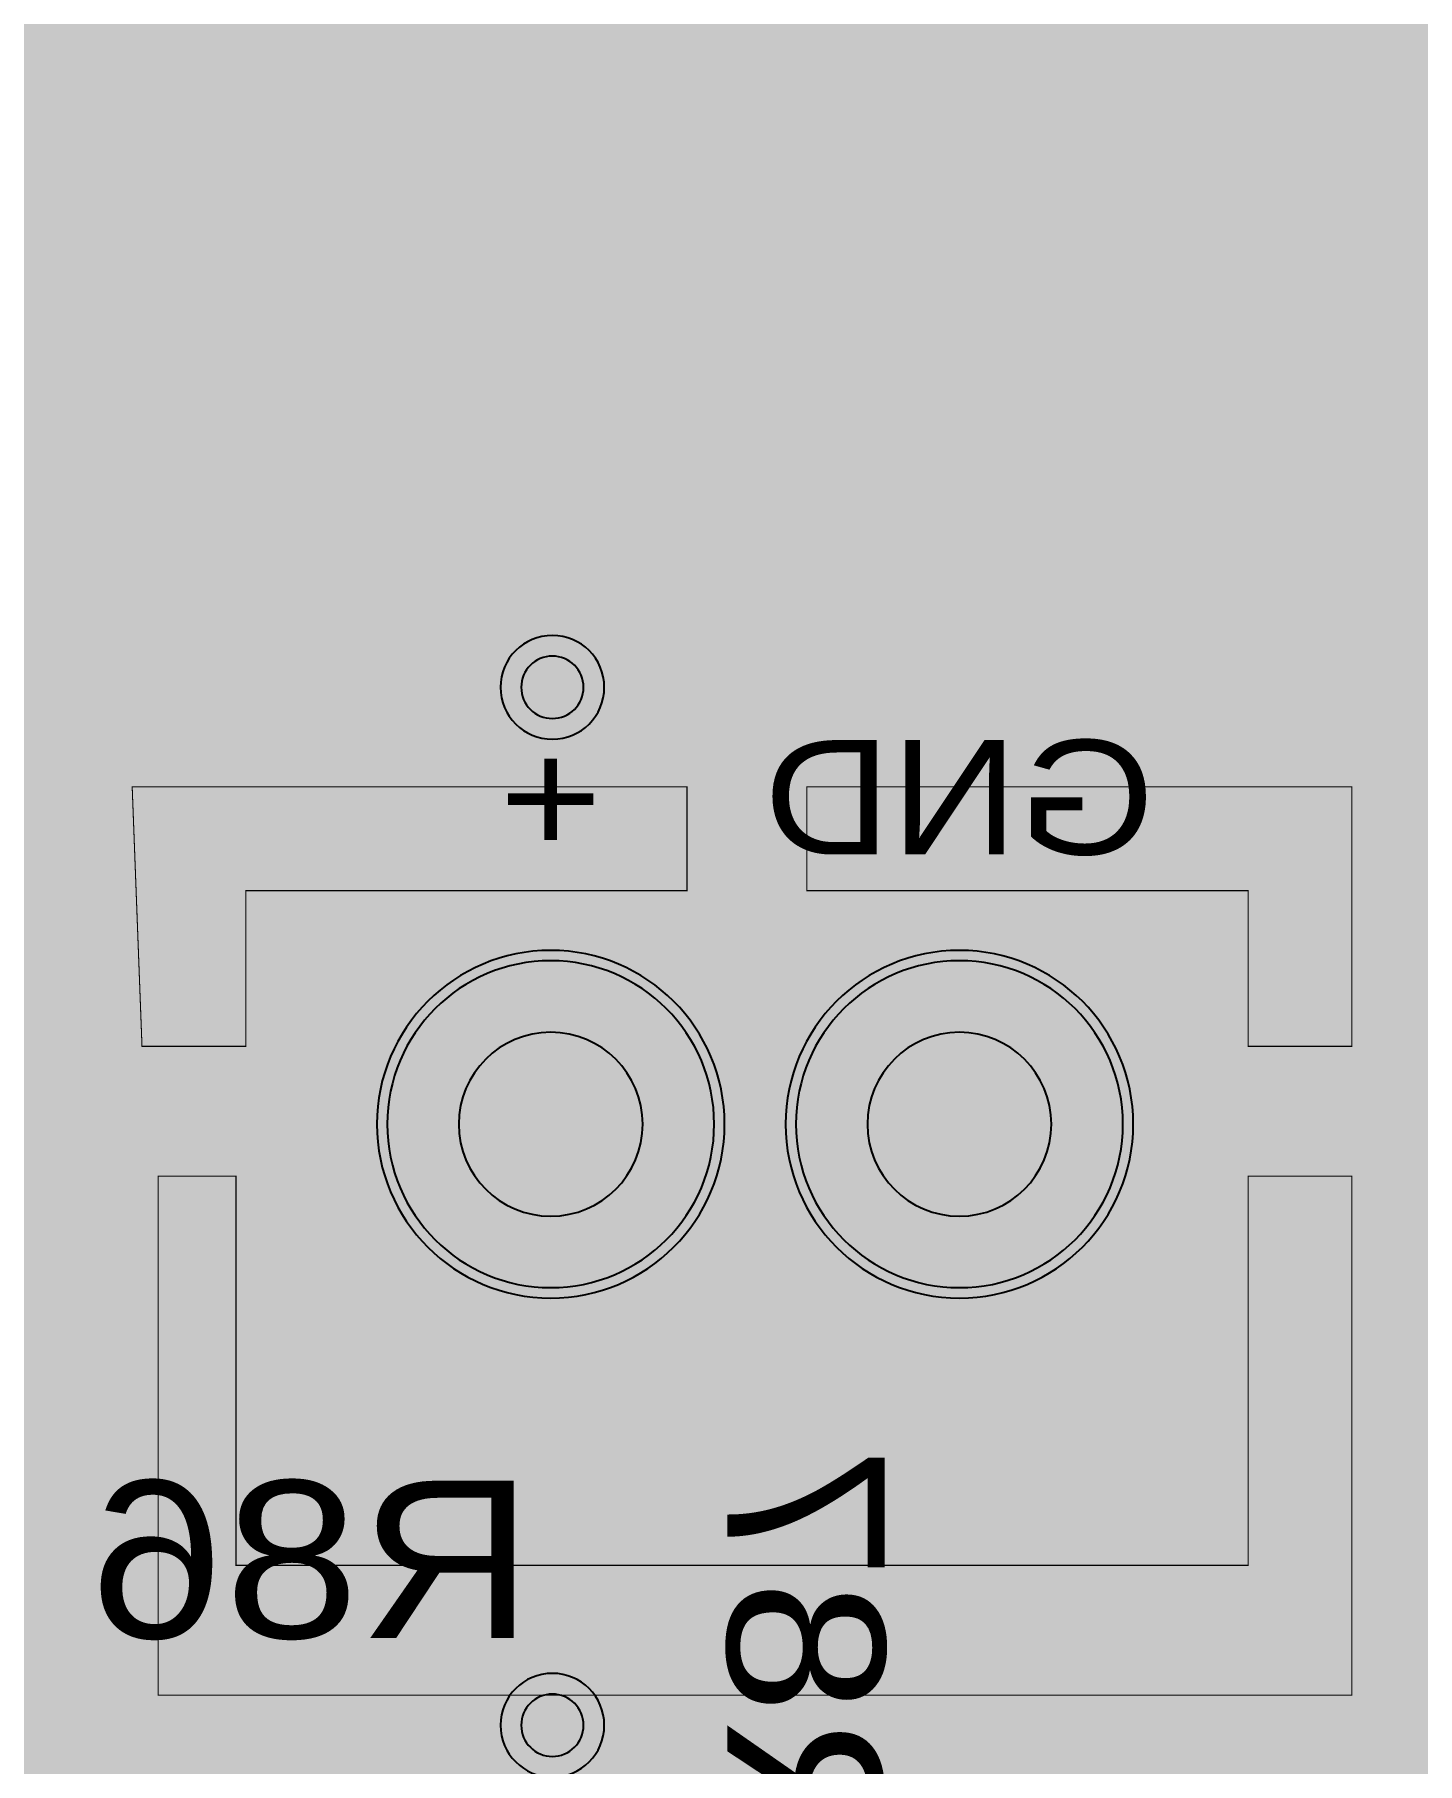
# Model space of a CAD drawing. Header units: millimetres. Extents: x -61 to 56, y -72 to 70.
# Drawn here: x -26.78 to -20.01, y 13.87 to 22.33 of the extents above; entities that cross this region are included whole.
import ezdxf
from ezdxf.enums import TextEntityAlignment as Align

# ---------------------------------------------------------------- set-up
doc = ezdxf.new("R2010")
doc.units = ezdxf.units.MM
doc.header["$MEASUREMENT"] = 0
for name, color, linetype, true_color in [('02GND', 7, 'Continuous', 0x999966), ('03POWER', 7, 'Continuous', 0x008000), ('Bottom-Layer', 7, 'Continuous', 0x0000ff), ('Bottom-Paste-Mask-Layer', 7, 'Continuous', 0x800000), ('Bottom-Silkscreen-Layer', 7, 'Continuous', 0x66cc33), ('Bottom-Solder-Mask-Layer', 7, 'Continuous', 0xaa00ff), ('Document-Layer', 7, 'Continuous', 0xffffff), ('Hole-Layer', 7, 'Continuous', 0x222222), ('Multi-Layer', 7, 'Continuous', 0xc0c0c0), ('Top-Layer', 7, 'Continuous', 0xff0000), ('Top-Paste-Mask-Layer', 7, 'Continuous', 0x808080), ('Top-Silkscreen-Layer', 7, 'Continuous', 0xffcc00), ('Top-Solder-Mask-Layer', 7, 'Continuous', 0x800080)]:
    doc.layers.add(name, color=color, linetype=linetype, true_color=true_color)
doc.styles.get("Standard").update_dxf_attribs({"font": 'arial.ttf'})

msp = doc.modelspace()

# ---------------------------------------------------------------- hatches: boundary and pattern name
at = {"layer": '02GND'}
for points in [[(-49.642, 52.1533), (49.642, 52.1533), (49.642, -62.142), (-49.642, -62.142)], [(-25.4082, 17), (-25.32, 16.5568), (-25.069, 16.1811), (-24.6932, 15.9301), (-24.25, 15.8419), (-23.8068, 15.9301), (-23.4311, 16.1811), (-23.1801, 16.5568), (-23.0919, 17), (-23.1801, 17.4432), (-23.4311, 17.819), (-23.8068, 18.07), (-24.25, 18.1582), (-24.6932, 18.07), (-25.069, 17.819), (-25.32, 17.4432)]]:
    msp.add_hatch(color=256, dxfattribs=at).paths.add_polyline_path(points)
at = {"layer": '03POWER'}
for points in [[(48.499, -56.0416), (48.5811, -56.3479), (48.8055, -56.572), (49.112, -56.6537), (49.4182, -56.5711), (49.642, -56.3464), (49.642, -62.142), (44.1922, -62.142), (44.3927, -61.9566), (44.4927, -61.7025), (44.4722, -61.4302), (45.1891, -61.7036), (45.9498, -61.8043), (46.7131, -61.7268), (47.438, -61.4754), (48.0854, -61.0636), (48.6204, -60.5136), (49.0141, -59.855), (49.2453, -59.1234), (49.3016, -58.3582), (49.1799, -57.6006), (48.8867, -56.8916), (48.438, -56.2692), (47.8578, -55.7672), (47.1774, -55.4124), (46.4336, -55.2241), (45.6664, -55.2125), (44.9172, -55.378), (44.2264, -55.7119), (43.6312, -56.1961), (43.1637, -56.8045), (42.8491, -57.5043), (42.7044, -58.2579), (42.7374, -59.0244), (42.9463, -59.7627), (43.3198, -60.433), (43.8378, -60.999), (-43.3618, -60.999), (-43.6207, -61.0564), (-43.831, -61.218), (-43.9533, -61.4534), (-43.9644, -61.7184), (-43.8625, -61.9632), (-43.6666, -62.142), (-49.642, -62.142), (-49.642, -56.5819), (-49.4335, -56.7975), (-49.1476, -56.8882), (-48.8529, -56.8322), (-49.1622, -57.5412), (-49.2982, -58.3027), (-49.2534, -59.075), (-49.0303, -59.8157), (-48.6412, -60.4842), (-48.1072, -61.0439), (-47.4578, -61.4642), (-46.7284, -61.722), (-45.9591, -61.8032), (-45.1921, -61.7032), (-44.4692, -61.4277), (-43.8302, -60.9917), (-43.3101, -60.4191), (-42.9374, -59.7413), (-42.7325, -58.9953), (-42.7065, -58.2222), (-42.8611, -57.4642), (-43.1876, -56.763), (-43.6682, -56.1568), (-44.2766, -55.679), (-44.9793, -55.3557), (-45.738, -55.2047), (-46.511, -55.2341), (-47.256, -55.4425), (-47.9321, -55.8184), (-48.5023, -56.3411), (-48.4998, -56.3091), (-48.499, -56.2771), (-48.499, 51.315), (-19.4026, 51.315), (-19.6295, 51.1437), (-19.7546, 50.8885), (-19.7509, 50.6043), (-19.6192, 50.3524), (-19.388, 50.1871), (-19.6578, 49.9772), (-19.7729, 49.6553), (-19.6975, 49.3219), (-19.4552, 49.0809), (-19.6839, 48.8583), (-19.7695, 48.5508), (-19.6886, 48.242), (-19.4633, 48.0159), (-19.1548, 47.934), (-18.847, 48.0185), (-18.6236, 48.2465), (-18.5453, 48.5559), (-18.6335, 48.8627), (-18.8641, 49.0834), (-18.625, 49.3243), (-18.5509, 49.6555), (-18.6646, 49.9752), (-18.9312, 50.1853), (-18.6981, 50.3494), (-18.5646, 50.6015), (-18.5597, 50.8866), (-18.6846, 51.143), (-18.9121, 51.315), (48.4255, 51.315), (48.499, 51.2415)], [(-24.854, 19.1382), (-24.772, 18.8321), (-24.548, 18.608), (-24.2419, 18.526), (-23.9358, 18.608), (-23.7118, 18.8321), (-23.6298, 19.1382), (-23.7118, 19.4442), (-23.9358, 19.6683), (-24.2419, 19.7503), (-24.548, 19.6683), (-24.772, 19.4442)], [(-25.4082, 17), (-25.3284, 16.5777), (-25.1002, 16.2135), (-24.7548, 15.9577), (-24.34, 15.8454), (-23.9127, 15.8921), (-23.5319, 16.0914), (-23.25, 16.4158), (-22.9682, 16.0914), (-22.5874, 15.8921), (-22.1601, 15.8454), (-21.7453, 15.9577), (-21.3999, 16.2135), (-21.1717, 16.5777), (-21.0919, 17), (-21.1717, 17.4224), (-21.3999, 17.7865), (-21.7453, 18.0424), (-22.1601, 18.1547), (-22.5874, 18.108), (-22.9682, 17.9087), (-23.25, 17.5842), (-23.5319, 17.9087), (-23.9127, 18.108), (-24.34, 18.1547), (-24.7548, 18.0424), (-25.1002, 17.7865), (-25.3284, 17.4224)], [(-24.854, 14.0582), (-24.772, 13.7521), (-24.548, 13.528), (-24.2419, 13.446), (-23.9358, 13.528), (-23.7118, 13.7521), (-23.6298, 14.0582), (-23.7118, 14.3642), (-23.9358, 14.5883), (-24.2419, 14.6703), (-24.548, 14.5883), (-24.772, 14.3642)]]:
    msp.add_hatch(color=256, dxfattribs=at).paths.add_polyline_path(points)
at = {"layer": 'Bottom-Layer'}
for points in [[(-49.642, -62.142), (-49.642, 52.1533), (49.642, 52.1533), (49.642, -62.142)], [(-23.4594, 17.8463), (-23.8339, 18.0808), (-24.269, 18.158), (-24.7013, 18.0667), (-25.0679, 17.8201), (-25.3155, 17.4541), (-25.408, 17.022), (-25.3319, 16.5868), (-26.7718, 15.1469), (-26.7718, 15.3161), (-26.8198, 15.4951), (-26.9509, 15.6262), (-27.13, 15.6742), (-28.1675, 15.6742), (-28.3465, 15.6262), (-28.4776, 15.4951), (-28.5256, 15.3161), (-28.5256, 14.7841), (-28.4871, 14.6226), (-28.38, 14.4958), (-28.4081, 14.2297), (-28.3201, 13.9771), (-28.1326, 13.7861), (-28.8594, 13.0593), (-28.9695, 12.8945), (-29.0082, 12.7), (-29.0082, 12.5414), (-29.1111, 12.2359), (-29.0446, 11.9205), (-28.8271, 11.6826), (-28.5188, 11.5882), (-28.2054, 11.6635), (-27.9737, 11.8876), (-27.8879, 12.1983), (-27.9719, 12.5095), (-24.5889, 15.8926), (-24.1495, 15.8463), (-23.7247, 15.9679), (-23.3764, 16.2398), (-23.1552, 16.6223), (-23.0934, 17.0598), (-23.2, 17.4886)], [(-25.05, 17, 1), (-23.45, 17, 1)], [(-23.05, 17, 1), (-21.45, 17, 1)]]:
    msp.add_hatch(color=256, dxfattribs=at).paths.add_polyline_path(points)
at = {"layer": 'Bottom-Paste-Mask-Layer'}
for points in [[(-25.05, 17, 1), (-23.45, 17, 1)], [(-23.05, 17, 1), (-21.45, 17, 1)]]:
    msp.add_hatch(color=256, dxfattribs=at).paths.add_polyline_path(points)
at = {"layer": 'Bottom-Solder-Mask-Layer'}
for points in [[(-25.1008, 17, 1), (-23.3992, 17, 1)], [(-23.1008, 17, 1), (-21.3992, 17, 1)]]:
    msp.add_hatch(color=256, dxfattribs=at).paths.add_polyline_path(points)
at = {"layer": 'Document-Layer'}
for points in [[(-26.2501, 17.381), (-26.2981, 18.651), (-23.5831, 18.651), (-23.5831, 18.143), (-25.7421, 18.143), (-25.7421, 17.381)], [(-26.2501, 17.381), (-26.2981, 18.651), (-23.5831, 18.651), (-23.5831, 18.143), (-25.7421, 18.143), (-25.7421, 17.381)], [(-22.996, 18.143), (-22.996, 18.651), (-20.329, 18.651), (-20.329, 17.381), (-20.837, 17.381), (-20.837, 18.143)], [(-22.996, 18.143), (-22.996, 18.651), (-20.329, 18.651), (-20.329, 17.381), (-20.837, 17.381), (-20.837, 18.143)], [(-26.1711, 16.746), (-25.7901, 16.746), (-25.7901, 14.841), (-20.837, 14.841), (-20.837, 16.746), (-20.329, 16.746), (-20.329, 14.206), (-26.1711, 14.206)], [(-26.1711, 16.746), (-25.7901, 16.746), (-25.7901, 14.841), (-20.837, 14.841), (-20.837, 16.746), (-20.329, 16.746), (-20.329, 14.206), (-26.1711, 14.206)]]:
    msp.add_hatch(color=256, dxfattribs=at).paths.add_polyline_path(points)
at = {"layer": 'Hole-Layer'}
for points in [[(-24.7001, 17, 1), (-23.8, 17, 1)], [(-22.7001, 17, 1), (-21.8, 17, 1)]]:
    msp.add_hatch(color=256, dxfattribs=at).paths.add_polyline_path(points)
at = {"layer": 'Multi-Layer'}
for points in [[(-25.05, 17, 1), (-23.45, 17, 1)], [(-25.05, 17, 1), (-23.45, 17, 1)], [(-25.05, 17, 1), (-23.45, 17, 1)], [(-23.05, 17, 1), (-21.45, 17, 1)], [(-23.05, 17, 1), (-21.45, 17, 1)], [(-23.05, 17, 1), (-21.45, 17, 1)]]:
    msp.add_hatch(color=256, dxfattribs=at).paths.add_polyline_path(points)
at = {"layer": 'Top-Layer'}
for points in [[(-49.642, -62.142), (-49.642, 52.1533), (49.642, 52.1533), (49.642, -62.142)], [(-30.7403, 16.4), (-30.7753, 16.576), (-30.875, 16.7251), (-31.1892, 17.0393), (-31.2625, 17.2928), (-31.4356, 17.4919), (-31.6765, 17.5996), (-31.9403, 17.5959), (-31.9403, 18.8256), (-31.0616, 18.8256), (-30.8825, 18.8736), (-30.7514, 19.0047), (-30.7034, 19.1838), (-30.7034, 20.3163), (-30.7514, 20.4954), (-30.8825, 20.6265), (-31.0616, 20.6745), (-32.4386, 20.6745), (-32.6176, 20.6265), (-32.7487, 20.4954), (-32.7967, 20.3163), (-32.7967, 19.3325), (-32.8438, 19.2205), (-32.8598, 19.1), (-32.8598, 16.1906), (-34.3894, 16.1906), (-35.2737, 17.0748), (-35.4228, 17.1744), (-35.5987, 17.2094), (-37.7078, 17.2094), (-37.8838, 17.1744), (-38.0329, 17.0748), (-38.4924, 16.6153), (-38.8038, 16.5062), (-39.0133, 16.2512), (-39.06, 15.9244), (-39.1416, 15.9244), (-39.3207, 15.8765), (-39.4517, 15.7454), (-39.4997, 15.5663), (-39.4997, 14.4338), (-39.4517, 14.2547), (-39.3207, 14.1236), (-39.1416, 14.0756), (-37.7646, 14.0756), (-37.5855, 14.1236), (-37.4544, 14.2547), (-37.4064, 14.4338), (-37.4064, 15.5663), (-37.4544, 15.7454), (-37.5855, 15.8765), (-37.7646, 15.9244), (-37.8462, 15.9244), (-37.8439, 15.9448), (-37.8422, 15.9652), (-37.5174, 16.29), (-36.7596, 16.29), (-36.8206, 16.1123), (-36.825, 15.9244), (-36.9066, 15.9244), (-37.0856, 15.8765), (-37.2167, 15.7454), (-37.2647, 15.5663), (-37.2647, 14.4338), (-37.2167, 14.2547), (-37.0856, 14.1236), (-36.9066, 14.0756), (-35.5296, 14.0756), (-35.3505, 14.1236), (-35.2194, 14.2547), (-35.1714, 14.4338), (-35.1714, 14.5403), (-34.6002, 14.5403), (-34.3597, 14.6082), (-34.1903, 14.7918), (-34.1419, 15.0369), (-34.2288, 15.2711), (-33.7714, 15.2711), (-33.8583, 15.0369), (-33.81, 14.7918), (-33.6406, 14.6083), (-33.4002, 14.5404), (-31.4043, 14.5404), (-31.1458, 14.4055), (-30.8543, 14.4055), (-30.5958, 14.5404), (-28.363, 14.5404), (-28.4097, 14.245), (-28.3109, 13.9627), (-28.0901, 13.761), (-27.8001, 13.6879), (-27.51, 13.761), (-27.2892, 13.9627), (-27.1904, 14.245), (-27.2371, 14.5404), (-17.1737, 14.5404), (-12.1942, 9.5609), (-12.1942, 7.4583), (-12.4788, 7.6), (-12.7961, 7.5799), (-13.0605, 7.4033), (-13.2007, 7.118), (-19.218, 1.1007), (-19.5103, 0.9543), (-19.6856, 0.6784), (-19.6939, 0.3516), (-19.5329, 0.0672), (-19.2484, -0.0939), (-18.9216, -0.0856), (-18.6457, 0.0897), (-18.4994, 0.3821), (-12.4821, 6.3993), (-12.3813, 6.4283), (-12.2869, 6.474), (-12.1054, 6.2506), (-11.8419, 6.1349), (-11.5546, 6.1524), (-11.307, 6.2993), (-11.154, 6.543), (-11.1293, 6.8298), (-10.8203, 6.8286), (-10.5501, 6.9784), (-10.3875, 7.2411), (-10.3739, 7.5497), (-10.5127, 7.8257), (-10.5127, 10.4345), (-10.5477, 10.6104), (-10.6474, 10.7596), (-15.9436, 16.0558), (-16.095, 16.1564), (-16.2734, 16.1905), (-23.4219, 16.1905), (-23.1759, 16.567), (-23.0919, 17.0088), (-23.1826, 17.4493), (-23.4342, 17.8221), (-23.8089, 18.0709), (-24.25, 18.1582), (-24.6912, 18.0709), (-25.0659, 17.8221), (-25.3175, 17.4493), (-25.4082, 17.0088), (-25.3242, 16.567), (-25.0782, 16.1905), (-30.7403, 16.1905)], [(-25.05, 17, 1), (-23.45, 17, 1)], [(-23.05, 17, 1), (-21.45, 17, 1)]]:
    msp.add_hatch(color=256, dxfattribs=at).paths.add_polyline_path(points)
at = {"layer": 'Top-Paste-Mask-Layer'}
for points in [[(-25.05, 17, 1), (-23.45, 17, 1)], [(-23.05, 17, 1), (-21.45, 17, 1)]]:
    msp.add_hatch(color=256, dxfattribs=at).paths.add_polyline_path(points)
at = {"layer": 'Top-Solder-Mask-Layer'}
for points in [[(-25.1008, 17, 1), (-23.3992, 17, 1)], [(-23.1008, 17, 1), (-21.3992, 17, 1)]]:
    msp.add_hatch(color=256, dxfattribs=at).paths.add_polyline_path(points)

# ---------------------------------------------------------------- linework, layer by layer
at = {"layer": '02GND', "const_width": 0.0508}
msp.add_lwpolyline([(-25.4082, 17), (-25.32, 16.5568), (-25.069, 16.1811), (-24.6932, 15.9301), (-24.25, 15.8419), (-23.8068, 15.9301), (-23.4311, 16.1811), (-23.1801, 16.5568), (-23.0919, 17), (-23.1801, 17.4432), (-23.4311, 17.819), (-23.8068, 18.07), (-24.25, 18.1582), (-24.6932, 18.07), (-25.069, 17.819), (-25.32, 17.4432)], close=True, dxfattribs=at)
at = {"layer": '03POWER', "const_width": 0.0508}
for points in [[(-24.854, 19.1382), (-24.772, 18.8321), (-24.548, 18.608), (-24.2419, 18.526), (-23.9358, 18.608), (-23.7118, 18.8321), (-23.6298, 19.1382), (-23.7118, 19.4442), (-23.9358, 19.6683), (-24.2419, 19.7503), (-24.548, 19.6683), (-24.772, 19.4442)], [(-25.4082, 17), (-25.3284, 16.5777), (-25.1002, 16.2135), (-24.7548, 15.9577), (-24.34, 15.8454), (-23.9127, 15.8921), (-23.5319, 16.0914), (-23.25, 16.4158), (-22.9682, 16.0914), (-22.5874, 15.8921), (-22.1601, 15.8454), (-21.7453, 15.9577), (-21.3999, 16.2135), (-21.1717, 16.5777), (-21.0919, 17), (-21.1717, 17.4224), (-21.3999, 17.7865), (-21.7453, 18.0424), (-22.1601, 18.1547), (-22.5874, 18.108), (-22.9682, 17.9087), (-23.25, 17.5842), (-23.5319, 17.9087), (-23.9127, 18.108), (-24.34, 18.1547), (-24.7548, 18.0424), (-25.1002, 17.7865), (-25.3284, 17.4224)], [(-24.854, 14.0582), (-24.772, 13.7521), (-24.548, 13.528), (-24.2419, 13.446), (-23.9358, 13.528), (-23.7118, 13.7521), (-23.6298, 14.0582), (-23.7118, 14.3642), (-23.9358, 14.5883), (-24.2419, 14.6703), (-24.548, 14.5883), (-24.772, 14.3642)]]:
    msp.add_lwpolyline(points, close=True, dxfattribs=at)
at = {"layer": 'Bottom-Layer'}
for points, const_width in [([(-27.9719, 12.5095), (-24.5889, 15.8926), (-24.1495, 15.8463), (-23.7247, 15.9679), (-23.3764, 16.2398), (-23.1552, 16.6223), (-23.0934, 17.0598), (-23.2, 17.4886), (-23.4594, 17.8463), (-23.8339, 18.0808), (-24.269, 18.158), (-24.7013, 18.0667), (-25.0679, 17.8201), (-25.3155, 17.4541), (-25.408, 17.022), (-25.3319, 16.5868), (-26.7718, 15.1469), (-26.7718, 15.3161), (-26.8198, 15.4951)], 0.0508), ([(-24.2, 17), (-28.5001, 12.7)], 0.3)]:
    msp.add_lwpolyline(points, dxfattribs=dict(at, const_width=const_width))
for points in [[(-25.05, 17, 1), (-23.45, 17, 1)], [(-23.05, 17, 1), (-21.45, 17, 1)]]:
    msp.add_lwpolyline(points, format="xyb", close=True, dxfattribs=at)
at = {"layer": 'Bottom-Paste-Mask-Layer'}
for points in [[(-25.05, 17, 1), (-23.45, 17, 1)], [(-23.05, 17, 1), (-21.45, 17, 1)]]:
    msp.add_lwpolyline(points, format="xyb", close=True, dxfattribs=at)
at = {"layer": 'Bottom-Solder-Mask-Layer'}
for points in [[(-25.1008, 17, 1), (-23.3992, 17), (-23.3992, 17, 1), (-25.1008, 17)], [(-23.1008, 17, 1), (-21.3992, 17), (-21.3992, 17, 1), (-23.1008, 17)]]:
    msp.add_lwpolyline(points, format="xyb", dxfattribs=at)
at = {"layer": 'Document-Layer', "const_width": 0.00508}
for points in [[(-26.2501, 17.381), (-26.2981, 18.651), (-23.5831, 18.651), (-23.5831, 18.143), (-25.7421, 18.143), (-25.7421, 17.381)], [(-26.2501, 17.381), (-26.2981, 18.651), (-23.5831, 18.651), (-23.5831, 18.143), (-25.7421, 18.143), (-25.7421, 17.381)], [(-22.996, 18.143), (-22.996, 18.651), (-20.329, 18.651), (-20.329, 17.381), (-20.837, 17.381), (-20.837, 18.143)], [(-22.996, 18.143), (-22.996, 18.651), (-20.329, 18.651), (-20.329, 17.381), (-20.837, 17.381), (-20.837, 18.143)], [(-26.1711, 16.746), (-25.7901, 16.746), (-25.7901, 14.841), (-20.837, 14.841), (-20.837, 16.746), (-20.329, 16.746), (-20.329, 14.206), (-26.1711, 14.206)], [(-26.1711, 16.746), (-25.7901, 16.746), (-25.7901, 14.841), (-20.837, 14.841), (-20.837, 16.746), (-20.329, 16.746), (-20.329, 14.206), (-26.1711, 14.206)]]:
    msp.add_lwpolyline(points, close=True, dxfattribs=at)
at = {"layer": 'Hole-Layer'}
for points in [[(-24.3944, 19.1382, 1), (-24.0894, 19.1382, 1)], [(-24.3944, 14.0582, 1), (-24.0894, 14.0582, 1)]]:
    msp.add_lwpolyline(points, format="xyb", close=True, dxfattribs=at)
for points in [[(-24.7001, 17, 1), (-23.8, 17), (-23.8, 17, 1), (-24.7001, 17)], [(-22.7001, 17, 1), (-21.8, 17), (-21.8, 17, 1), (-22.7001, 17)]]:
    msp.add_lwpolyline(points, format="xyb", dxfattribs=at)
at = {"layer": 'Multi-Layer'}
for points in [[(-24.4959, 19.1382, 1), (-23.9879, 19.1382, 1)], [(-25.05, 17, 1), (-23.45, 17, 1)], [(-25.05, 17, 1), (-23.45, 17, 1)], [(-25.05, 17, 1), (-23.45, 17, 1)], [(-23.05, 17, 1), (-21.45, 17, 1)], [(-23.05, 17, 1), (-21.45, 17, 1)], [(-23.05, 17, 1), (-21.45, 17, 1)], [(-24.4959, 14.0582, 1), (-23.9879, 14.0582, 1)]]:
    msp.add_lwpolyline(points, format="xyb", close=True, dxfattribs=at)
at = {"layer": 'Top-Layer'}
for points, const_width in [([(-10.6474, 10.7596), (-15.9436, 16.0558), (-16.095, 16.1564), (-16.2734, 16.1905), (-23.4219, 16.1905), (-23.1759, 16.567), (-23.0919, 17.0088), (-23.1826, 17.4493), (-23.4342, 17.8221), (-23.8089, 18.0709), (-24.25, 18.1582), (-24.6912, 18.0709), (-25.0659, 17.8221), (-25.3175, 17.4493), (-25.4082, 17.0088), (-25.3242, 16.567), (-25.0782, 16.1905), (-30.7403, 16.1905)], 0.0508), ([(-31.1502, 15.7308), (-16.2687, 15.7308)], 0.203), ([(-33.4002, 15), (-16.9831, 15)], 0.203), ([(-27.2371, 14.5404), (-17.1737, 14.5404), (-12.1942, 9.5609)], 0.0508)]:
    msp.add_lwpolyline(points, dxfattribs=dict(at, const_width=const_width))
for points in [[(-25.05, 17, 1), (-23.45, 17, 1)], [(-23.05, 17, 1), (-21.45, 17, 1)]]:
    msp.add_lwpolyline(points, format="xyb", close=True, dxfattribs=at)
at = {"layer": 'Top-Paste-Mask-Layer'}
for points in [[(-25.05, 17, 1), (-23.45, 17, 1)], [(-23.05, 17, 1), (-21.45, 17, 1)]]:
    msp.add_lwpolyline(points, format="xyb", close=True, dxfattribs=at)
at = {"layer": 'Top-Silkscreen-Layer', "const_width": 0.254}
msp.add_lwpolyline([(-20.25, 14.1999), (-26.25, 14.1999), (-26.25, 18.7001), (-20.25, 18.7001)], close=True, dxfattribs=at)
msp.add_lwpolyline([(-20.25, 14.1999), (-26.25, 14.1999), (-26.25, 18.7001), (-20.25, 18.7001)], close=True, dxfattribs=at)
for points in [[(-23.5831, 18.143), (-23.5831, 18.651)], [(-23.5831, 18.143), (-23.5831, 18.651)], [(-22.996, 18.143), (-22.996, 18.651)], [(-22.996, 18.143), (-22.996, 18.651)], [(-25.7421, 17.381), (-25.7421, 18.143)], [(-25.7421, 18.143), (-23.5831, 18.143)], [(-25.7421, 17.381), (-25.7421, 18.143)], [(-25.7421, 18.143), (-23.5831, 18.143)], [(-20.837, 18.143), (-22.996, 18.143)], [(-20.837, 18.143), (-22.996, 18.143)], [(-20.837, 17.381), (-20.837, 18.143)], [(-20.837, 17.381), (-20.837, 18.143)], [(-26.2501, 17.381), (-25.7421, 17.381)], [(-26.2501, 17.381), (-25.7421, 17.381)], [(-20.329, 17.381), (-20.837, 17.381)], [(-20.329, 17.381), (-20.837, 17.381)], [(-25.7901, 16.746), (-26.1711, 16.746)], [(-25.7901, 16.746), (-26.1711, 16.746)], [(-25.7901, 14.841), (-25.7901, 16.746)], [(-25.7901, 14.841), (-25.7901, 16.746)], [(-20.329, 16.746), (-20.837, 16.746)], [(-20.837, 16.746), (-20.837, 14.841)], [(-20.329, 16.746), (-20.837, 16.746)], [(-20.837, 16.746), (-20.837, 14.841)], [(-20.837, 14.841), (-25.7901, 14.841)], [(-20.837, 14.841), (-25.7901, 14.841)]]:
    msp.add_lwpolyline(points, dxfattribs=at)
at = {"layer": 'Top-Solder-Mask-Layer'}
for points in [[(-25.1008, 17, 1), (-23.3992, 17), (-23.3992, 17, 1), (-25.1008, 17)], [(-23.1008, 17, 1), (-21.3992, 17), (-21.3992, 17, 1), (-23.1008, 17)]]:
    msp.add_lwpolyline(points, format="xyb", dxfattribs=at)

# ---------------------------------------------------------------- texts
at = {"layer": 'Bottom-Silkscreen-Layer', "text_generation_flag": 2, "width": 1.1}
for s, height, p in [('GND', 0.56, (-22.25, 18.6)), ('+', 0.56, (-24.25, 18.6)), ('R86', 0.77, (-25.4191, 14.87))]:
    msp.add_text(s, height=height, dxfattribs=at).set_placement(p, align=Align.MIDDLE_CENTER)
msp.add_text('R87', height=0.77, rotation=-90, dxfattribs=at).set_placement((-23, 14.343), align=Align.MIDDLE_CENTER)

doc.saveas('drawing.dxf')
